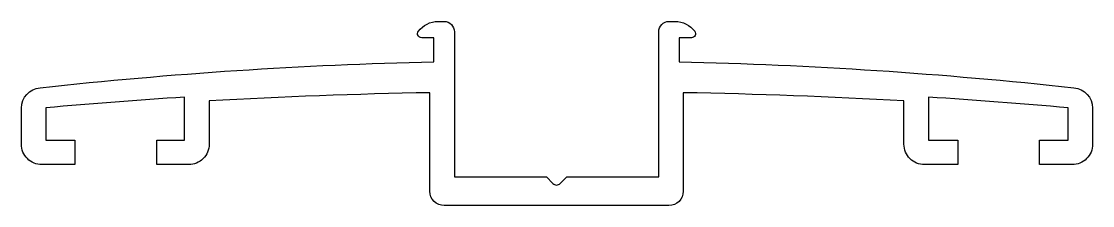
# Model space of a CAD drawing. Extents: x 144.7 to 197.1, y 233 to 242.
import ezdxf

# ---------------------------------------------------------------- set-up
doc = ezdxf.new("R2010")
doc.units = 0
doc.layers.get('0').update_dxf_attribs({"linetype": 'CONTINUOUS'})

msp = doc.modelspace()

# ---------------------------------------------------------------- linework, layer by layer
msp.add_lwpolyline([(194.512, 234.968), (194.512, 236.168), (195.912, 236.168), (195.912, 237.746, 0.004935), (189.084, 238.27), (189.084, 236.168), (190.512, 236.168), (190.512, 234.968), (188.884, 234.968, -0.414214), (187.884, 235.968), (187.884, 238.087, 0.008764), (177.084, 238.486), (177.084, 233.668, -0.414214), (176.384, 232.968), (170.884, 232.968), (165.384, 232.968, -0.414214), (164.684, 233.668), (164.684, 238.486, 0.008764), (153.884, 238.087), (153.884, 235.968, -0.414214), (152.884, 234.968), (151.317, 234.968), (151.317, 236.168), (152.684, 236.168), (152.684, 238.27, 0.004966), (145.899, 237.746), (145.899, 236.168), (147.317, 236.168), (147.317, 234.968), (145.699, 234.968, -0.414214), (144.699, 235.968), (144.699, 237.729, -0.388958), (145.612, 238.725, -0.021969), (164.884, 239.992), (164.884, 241.168), (164.284, 241.168, -0.618034), (164.124, 241.488, -0.236068), (165.084, 241.968), (165.384, 241.968, -0.414214), (165.884, 241.468), (165.884, 234.368), (170.384, 234.368), (170.708, 234.045, 0.414214), (171.061, 234.045), (171.384, 234.368), (175.884, 234.368), (175.884, 241.468, -0.414214), (176.384, 241.968), (176.684, 241.968, -0.236068), (177.644, 241.488, -0.618034), (177.484, 241.168), (176.884, 241.168), (176.884, 239.992, -0.02192), (196.199, 238.725, -0.388958), (197.112, 237.729), (197.112, 235.968, -0.414214), (196.112, 234.968)], format="xyb", close=True)

doc.saveas('drawing.dxf')
